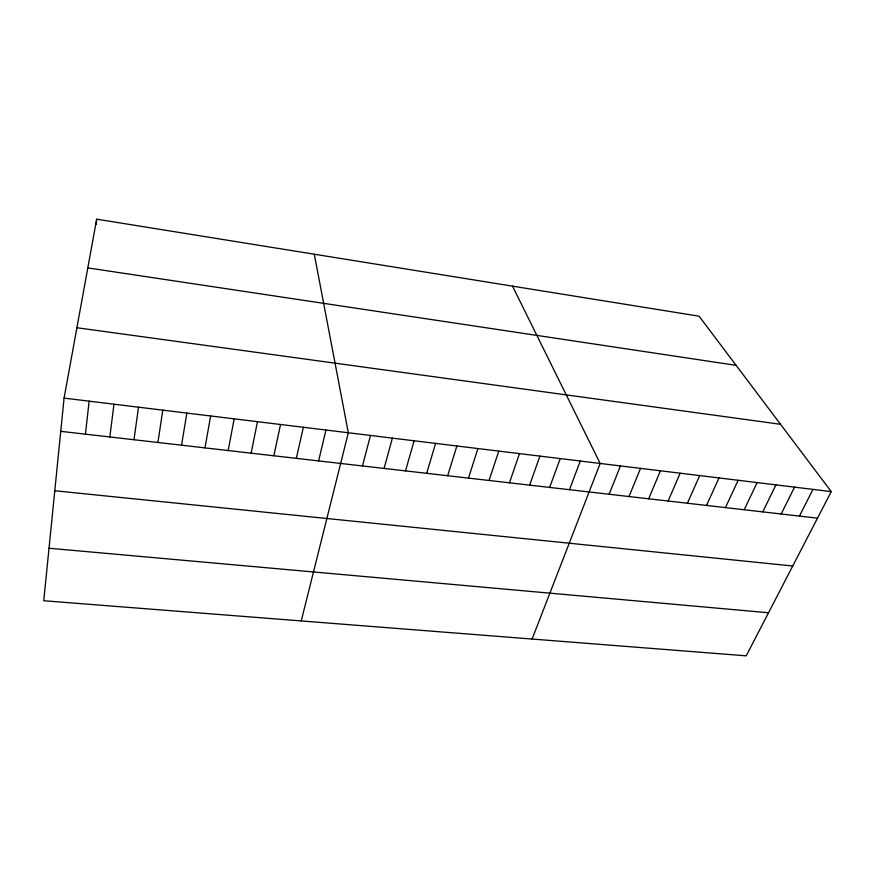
<?xml version="1.0" encoding="UTF-8"?>
<svg xmlns="http://www.w3.org/2000/svg" width="875" height="875" viewBox="0 0 875 875"><rect width="100%" height="100%" fill="white"/><g stroke="black" fill="none" stroke-linecap="round" stroke-linejoin="round"><path stroke-width="1.31" d="M64.083 398.114L43.75 600.742L746.222 655.834L831.25 491.619L699.081 316.192L96.688 219.166L64.083 398.114L831.25 491.619M96.13 224.427L96.688 219.166M85.422 434.164L89.152 401.177M109.834 436.964L113.969 404.195M133.995 439.742L138.512 407.192M157.905 442.488L162.805 410.145M181.562 445.2L186.845 413.077M204.991 447.891L210.634 415.975M228.178 450.548L234.172 418.852M251.125 453.184L257.48 421.684M273.842 455.788L280.536 424.495M296.33 458.369L303.363 427.284M318.598 460.917L325.959 430.03M301.241 620.933L348.327 432.764L314.289 254.209M362.48 465.959L370.475 435.455M384.092 468.431L392.394 438.134M405.497 470.892L414.105 440.781M426.694 473.32L435.586 443.395M447.683 475.727L456.87 445.988M468.464 478.111L477.936 448.558M489.059 480.473L498.805 451.106M509.447 482.814L519.466 453.622M529.648 485.133L539.93 456.116M549.653 487.43L560.197 458.587M569.472 489.705L580.278 461.027M532.087 639.045L600.163 463.455L512.509 286.136M609.153 494.255L620.452 465.927M628.994 496.53L640.544 468.377M648.648 498.794L660.439 470.805M668.128 501.025L680.148 473.2M687.411 503.234L699.672 475.584M706.519 505.433L718.998 477.936M725.452 507.598L738.15 480.277M744.198 509.753L757.127 482.584M762.781 511.886L775.917 484.87M781.189 513.997L794.533 487.145M799.433 516.086L812.973 489.387M49.022 548.242L768.534 612.752M54.786 490.755L792.739 566.005M60.747 431.331L817.513 518.164M76.902 327.731L780.522 424.288M87.806 267.892L736.127 365.356"/></g></svg>
